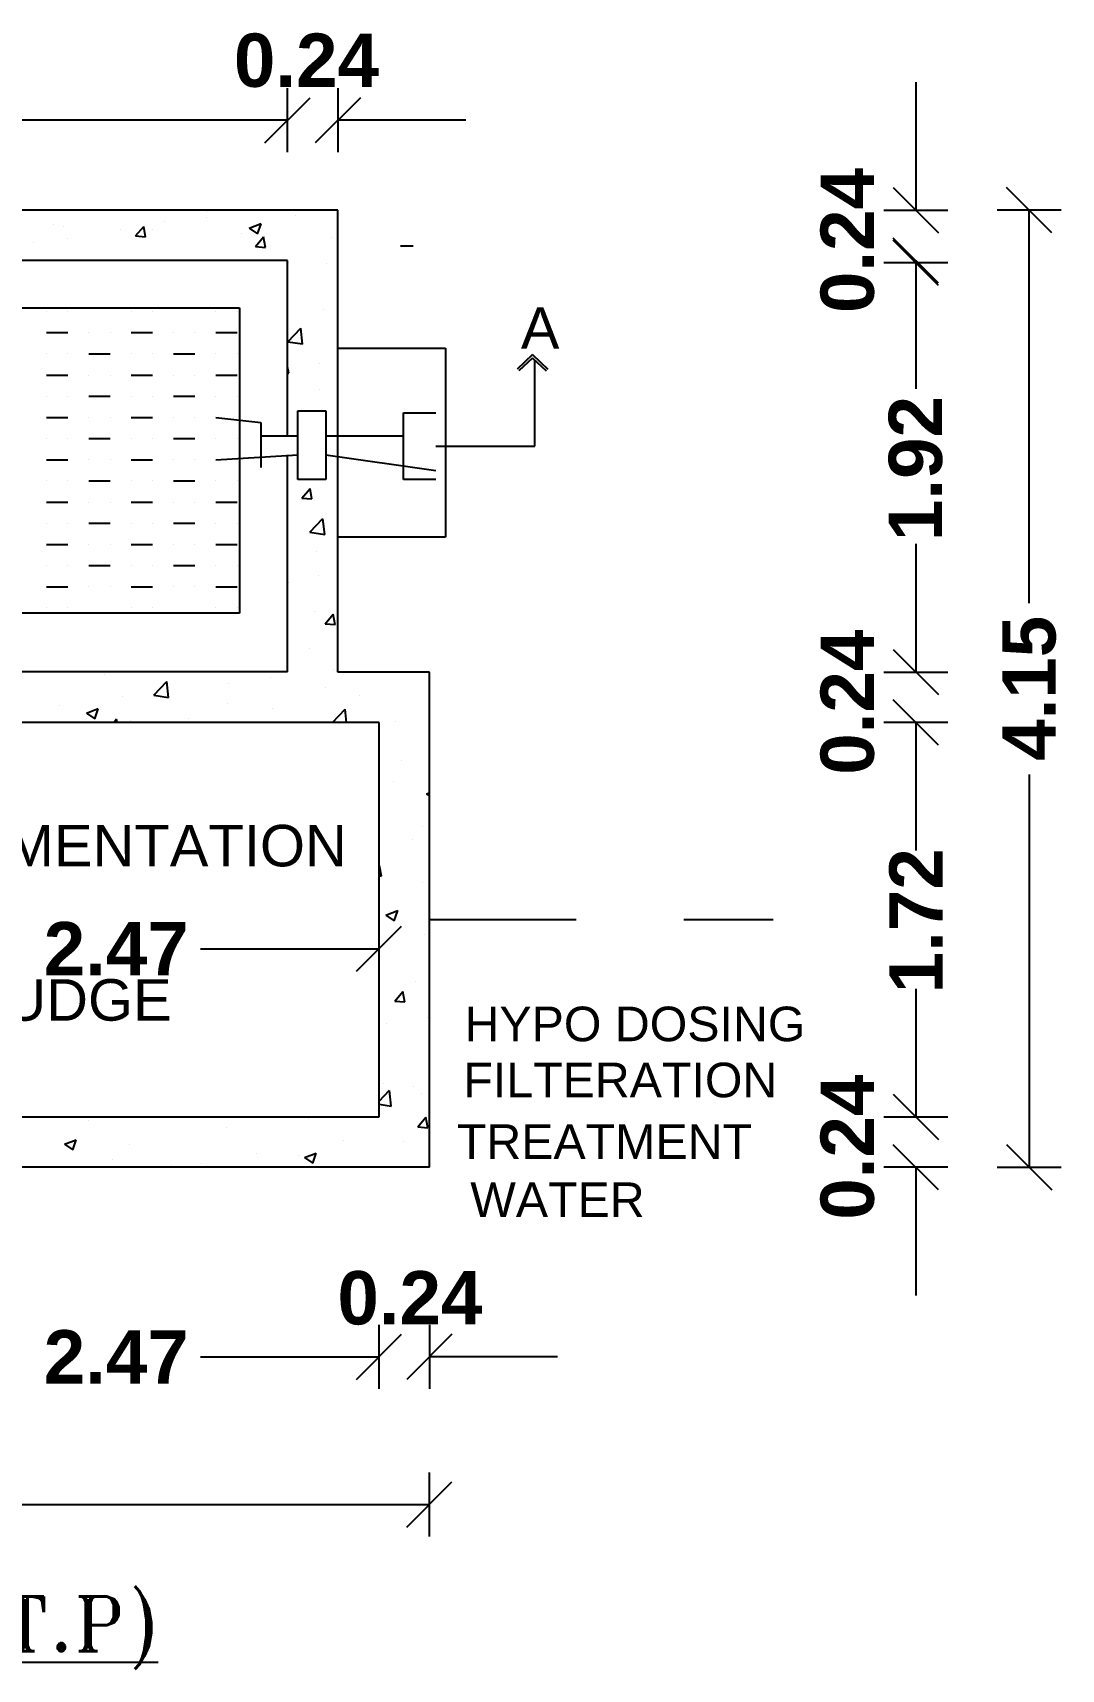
# Model space of a CAD drawing. Header units: metres. Extents: x 0 to 298, y 0 to 162.
# Drawn here: x 125.95 to 131.11, y 76.88 to 85.1 of the extents above; entities that cross this region are included whole.
import ezdxf

# ---------------------------------------------------------------- set-up
doc = ezdxf.new("R2010")
doc.units = ezdxf.units.M
doc.header["$MEASUREMENT"] = 0
doc.styles.add('ld', font='arial.ttf')
doc.styles.add('ROMANT', font='romant.shx')
doc.styles.add('style3', font='arialbd.ttf', dxfattribs={"height": 7})

msp = doc.modelspace()

# ---------------------------------------------------------------- hatches: boundary and pattern name
msp.add_hatch(color=256).paths.add_polyline_path([(128.52479, 83.4001), (128.53397, 83.40871), (128.45658, 83.4815), (128.37918, 83.40871), (128.38836, 83.4001), (128.45658, 83.4631)])

# ---------------------------------------------------------------- linework, layer by layer
for p, q in [((127.11385, 84.54372), (127.34105, 84.77091)), ((127.22745, 84.49667), (127.22745, 84.81797)), ((127.59384, 84.77091), (127.36665, 84.54372)), ((127.48024, 84.81797), (127.48024, 84.49667)), ((130.38134, 84.84836), (130.38134, 84.20576)), ((127.22745, 84.65732), (125.17886, 84.65732)), ((128.12284, 84.65732), (127.48024, 84.65732)), ((130.26774, 84.31936), (130.49493, 84.09216)), ((131.06424, 84.09216), (130.83705, 84.31936)), ((127.48024, 84.20576), (118.66708, 84.20576)), ((126.58069, 84.20227), (126.58069, 84.20227)), ((126.82138, 84.20099), (126.82138, 84.20099)), ((127.48024, 81.8884), (127.48024, 84.20576)), ((130.22069, 84.20576), (130.54199, 84.20576)), ((131.1113, 84.20576), (130.79, 84.20576)), ((130.95065, 82.23415), (130.95065, 84.20576)), ((126.0507, 84.13249), (126.0507, 84.13249)), ((126.10237, 84.12612), (126.10237, 84.12612)), ((126.4647, 84.07676), (126.50516, 84.12498)), ((126.51487, 84.0721), (126.50516, 84.1247)), ((126.6106, 84.14725), (126.6106, 84.14725)), ((126.82024, 84.16768), (126.82024, 84.16768)), ((127.03532, 84.11614), (127.09408, 84.1387)), ((127.03532, 84.11614), (127.07706, 84.08799)), ((127.07707, 84.08771), (127.09409, 84.13842)), ((127.26936, 84.18206), (127.26936, 84.18206)), ((125.95351, 84.04568), (125.95351, 84.04568)), ((126.1212, 84.06324), (126.1212, 84.06324)), ((126.38937, 84.1086), (126.38937, 84.1086)), ((126.4647, 84.07676), (126.51486, 84.07237)), ((126.55035, 84.10719), (126.55035, 84.10719)), ((126.99832, 84.08827), (126.99832, 84.08827)), ((127.06661, 84.0241), (127.10707, 84.07231)), ((127.11678, 84.01944), (127.10708, 84.07204)), ((127.4463, 84.06934), (127.4463, 84.06934)), ((130.49493, 83.83937), (130.26774, 84.06656)), ((130.49493, 83.82845), (130.26774, 84.05564)), ((127.22745, 83.95297), (122.27808, 83.95297)), ((127.06661, 84.0241), (127.11677, 84.01971)), ((127.22745, 83.07383), (127.22745, 83.95297)), ((127.79392, 84.02675), (127.85805, 84.02675)), ((130.38134, 83.95297), (130.38134, 83.31037)), ((127.23391, 83.94205), (127.23391, 83.94205)), ((127.42049, 83.93758), (127.42049, 83.93758)), ((130.54199, 83.94205), (130.22069, 83.94205)), ((125.59858, 83.71685), (126.98603, 83.71685)), ((126.98603, 83.71685), (126.98603, 82.18394)), ((127.40714, 83.70723), (127.40714, 83.70723)), ((126.01713, 83.69787), (126.01713, 83.69787)), ((126.12343, 83.69787), (126.12343, 83.69787)), ((126.44232, 83.69787), (126.44232, 83.69787)), ((126.54862, 83.69787), (126.54862, 83.69787)), ((126.86751, 83.69787), (126.86751, 83.69787)), ((126.9738, 83.69787), (126.9738, 83.69787)), ((126.01713, 83.59158), (126.12343, 83.59158)), ((126.22973, 83.59158), (126.22973, 83.59158)), ((126.33602, 83.59158), (126.33602, 83.59158)), ((126.44232, 83.59158), (126.54862, 83.59158)), ((126.65491, 83.59158), (126.65491, 83.59158)), ((126.76121, 83.59158), (126.76121, 83.59158)), ((126.86751, 83.59158), (126.9738, 83.59158)), ((127.22825, 83.5463), (127.29361, 83.61442)), ((127.22825, 83.5463), (127.30288, 83.53473)), ((127.30289, 83.5345), (127.29361, 83.61419)), ((126.01713, 83.48528), (126.01713, 83.48528)), ((126.12343, 83.48528), (126.12343, 83.48528)), ((126.22973, 83.48528), (126.33602, 83.48528)), ((126.44232, 83.48528), (126.44232, 83.48528)), ((126.54862, 83.48528), (126.54862, 83.48528)), ((126.65491, 83.48528), (126.76121, 83.48528)), ((126.86751, 83.48528), (126.86751, 83.48528)), ((126.9738, 83.48528), (126.9738, 83.48528)), ((127.48024, 83.51346), (128.01945, 83.51346)), ((128.01945, 83.51346), (128.01945, 82.56509)), ((128.45658, 83.4815), (128.37918, 83.40871)), ((128.45658, 83.4631), (128.38836, 83.4001)), ((128.45658, 83.4815), (128.53397, 83.40871)), ((128.45658, 83.4631), (128.52479, 83.4001)), ((126.01713, 83.37898), (126.12343, 83.37898)), ((126.22973, 83.37898), (126.22973, 83.37898)), ((126.33602, 83.37898), (126.33602, 83.37898)), ((126.44232, 83.37898), (126.54862, 83.37898)), ((126.65491, 83.37898), (126.65491, 83.37898)), ((126.76121, 83.37898), (126.76121, 83.37898)), ((126.86751, 83.37898), (126.9738, 83.37898)), ((127.23322, 83.38821), (127.22745, 83.41948)), ((127.22745, 83.38899), (127.23321, 83.38848)), ((127.38585, 83.43687), (127.38585, 83.43687)), ((128.46916, 83.02143), (128.46916, 83.45148)), ((127.38696, 83.30775), (127.38696, 83.30775)), ((126.01713, 83.27269), (126.01713, 83.27269)), ((126.12343, 83.27269), (126.12343, 83.27269)), ((126.22973, 83.27269), (126.33602, 83.27269)), ((126.44232, 83.27269), (126.44232, 83.27269)), ((126.54862, 83.27269), (126.54862, 83.27269)), ((126.65491, 83.27269), (126.76121, 83.27269)), ((126.86751, 83.27269), (126.86751, 83.27269)), ((126.9738, 83.27269), (126.9738, 83.27269)), ((126.01713, 83.16639), (126.12343, 83.16639)), ((126.22973, 83.16639), (126.22973, 83.16639)), ((126.33602, 83.16639), (126.33602, 83.16639)), ((126.44232, 83.16639), (126.54862, 83.16639)), ((126.65491, 83.16639), (126.65491, 83.16639)), ((126.76121, 83.16639), (126.76121, 83.16639)), ((126.86751, 83.16639), (127.09274, 83.14021)), ((127.09274, 83.14021), (127.09274, 82.91509)), ((127.27948, 83.19982), (127.41878, 83.19982)), ((127.27948, 82.8545), (127.27948, 83.19982)), ((127.41878, 83.19982), (127.41878, 82.8545)), ((127.81, 83.18902), (127.97116, 83.18902)), ((127.81, 82.85384), (127.81, 83.18902)), ((126.01713, 83.06009), (126.01713, 83.06009)), ((126.12343, 83.06009), (126.12343, 83.06009)), ((126.22973, 83.06009), (126.33602, 83.06009)), ((126.44232, 83.06009), (126.44232, 83.06009)), ((126.54862, 83.06009), (126.54862, 83.06009)), ((126.65491, 83.06009), (126.76121, 83.06009)), ((126.86751, 83.06009), (126.86751, 83.06009)), ((126.9738, 83.06009), (126.9738, 83.06009)), ((127.09274, 83.07383), (127.27948, 83.07383)), ((127.41878, 83.07383), (127.81, 83.07383)), ((126.86751, 82.95379), (127.27948, 82.97773)), ((127.22745, 81.88948), (127.22745, 82.97773)), ((127.41878, 82.97773), (127.97116, 82.89935)), ((127.97116, 83.02143), (128.46916, 83.02143)), ((126.01713, 82.95379), (126.12343, 82.95379)), ((126.22973, 82.95379), (126.22973, 82.95379)), ((126.33602, 82.95379), (126.33602, 82.95379)), ((126.44232, 82.95379), (126.54862, 82.95379)), ((126.65491, 82.95379), (126.65491, 82.95379)), ((126.76121, 82.95379), (126.76121, 82.95379)), ((126.01713, 82.8475), (126.01713, 82.8475)), ((126.12343, 82.8475), (126.12343, 82.8475)), ((126.22973, 82.8475), (126.33602, 82.8475)), ((126.44232, 82.8475), (126.44232, 82.8475)), ((126.54862, 82.8475), (126.54862, 82.8475)), ((126.65491, 82.8475), (126.76121, 82.8475)), ((126.86751, 82.8475), (126.86751, 82.8475)), ((126.9738, 82.8475), (126.9738, 82.8475)), ((127.41878, 82.8545), (127.27948, 82.8545)), ((127.29949, 82.76164), (127.33995, 82.80986)), ((127.34966, 82.75698), (127.33995, 82.80958)), ((127.97116, 82.85384), (127.81, 82.85384)), ((126.01713, 82.7412), (126.12343, 82.7412)), ((126.22973, 82.7412), (126.22973, 82.7412)), ((126.33602, 82.7412), (126.33602, 82.7412)), ((126.44232, 82.7412), (126.54862, 82.7412)), ((126.65491, 82.7412), (126.65491, 82.7412)), ((126.76121, 82.7412), (126.76121, 82.7412)), ((126.86751, 82.7412), (126.9738, 82.7412)), ((127.29949, 82.76164), (127.34965, 82.75726)), ((126.01713, 82.6349), (126.01713, 82.6349)), ((126.12343, 82.6349), (126.12343, 82.6349)), ((126.22973, 82.6349), (126.33602, 82.6349)), ((126.44232, 82.6349), (126.44232, 82.6349)), ((126.54862, 82.6349), (126.54862, 82.6349)), ((126.65491, 82.6349), (126.76121, 82.6349)), ((126.86751, 82.6349), (126.86751, 82.6349)), ((126.9738, 82.6349), (126.9738, 82.6349)), ((127.3395, 82.58993), (127.40487, 82.65806)), ((127.41414, 82.57813), (127.40487, 82.65783)), ((127.3395, 82.58993), (127.41414, 82.57836)), ((128.01945, 82.56509), (127.48024, 82.56509)), ((126.01713, 82.52861), (126.12343, 82.52861)), ((126.22973, 82.52861), (126.22973, 82.52861)), ((126.33602, 82.52861), (126.33602, 82.52861)), ((126.44232, 82.52861), (126.54862, 82.52861)), ((126.65491, 82.52861), (126.65491, 82.52861)), ((126.76121, 82.52861), (126.76121, 82.52861)), ((126.86751, 82.52861), (126.9738, 82.52861)), ((127.3719, 82.49491), (127.3719, 82.49491)), ((130.38134, 82.531), (130.38134, 81.8884)), ((126.01713, 82.42231), (126.01713, 82.42231)), ((126.12343, 82.42231), (126.12343, 82.42231)), ((126.22973, 82.42231), (126.33602, 82.42231)), ((126.44232, 82.42231), (126.44232, 82.42231)), ((126.54862, 82.42231), (126.54862, 82.42231)), ((126.65491, 82.42231), (126.76121, 82.42231)), ((126.86751, 82.42231), (126.86751, 82.42231)), ((126.9738, 82.42231), (126.9738, 82.42231)), ((126.01713, 82.31601), (126.12343, 82.31601)), ((126.22973, 82.31601), (126.22973, 82.31601)), ((126.33602, 82.31601), (126.33602, 82.31601)), ((126.44232, 82.31601), (126.54862, 82.31601)), ((126.65491, 82.31601), (126.65491, 82.31601)), ((126.76121, 82.31601), (126.76121, 82.31601)), ((126.86751, 82.31601), (126.9738, 82.31601)), ((127.23352, 82.33964), (127.23352, 82.33964)), ((127.38337, 82.37422), (127.38337, 82.37422)), ((126.98603, 82.18394), (125.59858, 82.18394)), ((126.01713, 82.20972), (126.01713, 82.20972)), ((126.12343, 82.20972), (126.12343, 82.20972)), ((126.44232, 82.20972), (126.44232, 82.20972)), ((126.54862, 82.20972), (126.54862, 82.20972)), ((126.86751, 82.20972), (126.86751, 82.20972)), ((126.9738, 82.20972), (126.9738, 82.20972)), ((127.36121, 82.19158), (127.36121, 82.19158)), ((127.41593, 82.13042), (127.45638, 82.17863)), ((127.46609, 82.12575), (127.45639, 82.17835)), ((127.41593, 82.13042), (127.46609, 82.12603)), ((127.3376, 82.00687), (127.3376, 82.00687)), ((130.26774, 82.002), (130.49493, 81.7748)), ((127.45827, 81.90244), (127.45827, 81.90244)), ((127.22745, 81.88948), (122.27808, 81.88948)), ((126.30774, 81.87372), (126.30774, 81.87372)), ((126.55515, 81.77247), (126.62051, 81.84059)), ((126.62979, 81.76067), (126.62052, 81.84036)), ((126.93037, 81.83294), (126.93037, 81.83294)), ((127.14045, 81.8606), (127.14045, 81.8606)), ((127.41555, 81.81227), (127.41555, 81.81227)), ((127.93911, 81.8884), (127.48024, 81.8884)), ((127.93911, 79.4024), (127.93911, 81.8884)), ((130.22069, 81.8884), (130.54199, 81.8884)), ((126.40038, 81.76317), (126.40038, 81.76317)), ((126.55515, 81.77247), (126.62978, 81.76089)), ((126.92614, 81.72827), (126.92614, 81.72827)), ((127.58814, 81.77009), (127.58814, 81.77009)), ((130.49493, 81.52201), (130.26774, 81.7492)), ((126.08255, 81.72132), (126.08255, 81.72132)), ((126.21858, 81.682), (126.27733, 81.70456)), ((126.21858, 81.682), (126.26032, 81.65385)), ((126.26032, 81.65357), (126.27734, 81.70428)), ((126.35463, 81.63561), (126.36899, 81.65272)), ((126.37211, 81.63561), (126.369, 81.65245)), ((126.7284, 81.65345), (126.7284, 81.65345)), ((127.15228, 81.70717), (127.15228, 81.70717)), ((127.45272, 81.63561), (127.51612, 81.70169)), ((127.52379, 81.63561), (127.51613, 81.70146)), ((127.68632, 81.63561), (125.041, 81.63561)), ((126.43674, 81.64426), (126.43674, 81.64426)), ((127.47882, 81.63561), (127.48335, 81.63735)), ((127.48287, 81.63561), (127.48336, 81.63707)), ((127.68632, 79.6552), (127.68632, 81.63561)), ((127.7675, 81.64123), (127.7675, 81.64123)), ((130.54199, 81.63561), (130.22069, 81.63561)), ((130.38134, 81.63561), (130.38134, 80.99301)), ((127.7991, 81.4464), (127.7991, 81.4464)), ((127.75682, 81.3379), (127.75682, 81.3379)), ((130.95065, 81.37447), (130.95065, 79.40286)), ((127.92551, 81.27692), (127.93911, 81.28214)), ((127.92551, 81.27692), (127.93911, 81.26775)), ((127.90317, 81.11363), (127.90317, 81.11363)), ((127.85388, 81.04876), (127.85388, 81.04876)), ((127.68632, 80.91267), (127.68926, 80.91617)), ((127.69897, 80.86329), (127.68927, 80.9159)), ((127.68632, 80.86468), (127.69896, 80.86357)), ((127.90247, 80.83363), (127.90247, 80.83363)), ((127.72132, 80.66839), (127.78008, 80.69094)), ((127.72132, 80.66839), (127.76306, 80.64023)), ((127.73976, 80.68481), (127.73976, 80.68481)), ((127.76307, 80.63995), (127.78009, 80.69067)), ((127.57272, 80.38612), (127.79991, 80.61332)), ((127.93911, 80.6454), (128.67544, 80.6454)), ((129.21614, 80.6454), (129.66579, 80.6454)), ((126.78966, 80.49972), (127.68632, 80.49972)), ((127.9167, 80.57209), (127.9167, 80.57209)), ((127.86782, 80.33292), (127.86782, 80.33292)), ((127.76524, 80.23673), (127.8057, 80.28495)), ((127.81541, 80.23207), (127.8057, 80.28467)), ((130.38134, 80.2978), (130.38134, 79.6552)), ((127.76524, 80.23673), (127.8154, 80.23234)), ((127.72157, 80.12558), (127.72157, 80.12558)), ((127.93165, 80.15324), (127.93165, 80.15324)), ((127.68632, 79.73442), (127.73864, 79.78896)), ((127.71089, 79.82226), (127.71089, 79.82226)), ((127.74792, 79.70903), (127.73864, 79.78873)), ((127.85736, 79.8105), (127.85736, 79.8105)), ((127.9, 79.77098), (127.9, 79.77098)), ((130.26774, 79.76879), (130.49493, 79.5416)), ((127.68632, 79.71881), (127.74791, 79.70926)), ((121.04124, 79.6552), (127.68632, 79.6552)), ((126.2261, 79.63885), (126.2261, 79.63885)), ((126.9212, 79.60296), (126.9212, 79.60296)), ((127.31368, 79.6552), (127.32993, 79.65378)), ((127.32993, 79.6535), (127.32962, 79.6552)), ((127.88168, 79.6055), (127.92214, 79.65372)), ((127.88168, 79.6055), (127.93184, 79.60112)), ((127.93184, 79.60084), (127.92214, 79.65344)), ((127.93737, 79.5943), (127.93737, 79.5943)), ((130.22069, 79.6552), (130.54199, 79.6552)), ((126.10693, 79.51853), (126.16569, 79.54108)), ((126.10693, 79.51853), (126.14867, 79.49037)), ((126.14868, 79.49009), (126.16569, 79.54081)), ((126.43179, 79.51896), (126.43179, 79.51896)), ((127.5065, 79.53522), (127.5065, 79.53522)), ((127.80795, 79.53311), (127.80795, 79.53311)), ((130.49493, 79.28881), (130.26774, 79.516)), ((130.83705, 79.51646), (131.06424, 79.28927)), ((126.34647, 79.44072), (126.34647, 79.44072)), ((127.07064, 79.4723), (127.07064, 79.4723)), ((127.28005, 79.46361), (127.28005, 79.46361)), ((127.31295, 79.45132), (127.37171, 79.47387)), ((127.31295, 79.45132), (127.35469, 79.42316)), ((127.3547, 79.42289), (127.37171, 79.4736)), ((127.93911, 79.4024), (118.66708, 79.4024)), ((126.64677, 79.41857), (126.64677, 79.41857)), ((126.79445, 79.42179), (126.79445, 79.42179)), ((127.24242, 79.40286), (127.24242, 79.40286)), ((130.54199, 79.4024), (130.22069, 79.4024)), ((130.38134, 79.4024), (130.38134, 78.7598)), ((130.79, 79.40286), (131.1113, 79.40286)), ((127.68632, 78.29052), (127.68632, 78.61182)), ((127.93911, 78.61182), (127.93911, 78.29052)), ((127.57272, 78.33757), (127.79991, 78.56476)), ((128.05271, 78.56476), (127.82551, 78.33757)), ((126.78966, 78.45117), (127.68632, 78.45117)), ((128.58171, 78.45117), (127.93911, 78.45117)), ((127.93911, 77.54976), (127.93911, 77.87106)), ((127.82551, 77.59681), (128.05271, 77.824)), ((123.72645, 77.71041), (127.93911, 77.71041))]:
    msp.add_line(p, q)

# ---------------------------------------------------------------- texts
for s, height, style, p in [('0.24', 0.26775, 'style3', (126.95805, 84.82517)), ('A', 0.20829, 'ld', (128.39835, 83.51047)), ('SEDIMENTATION', 0.2082897, 'ld', (125.13277, 80.91286)), ('2.47', 0.26775, 'style3', (126.00331, 80.36584)), ('SLUDGE', 0.20829, 'ld', (125.44935, 80.13844)), ('HYPO DOSING', 0.1735747, 'ld', (128.11572, 80.03526)), ('FILTERATION', 0.1735747, 'ld', (128.10975, 79.75399)), ('TREATMENT', 0.173575, 'ld', (128.07717, 79.44474)), (' WATER', 0.173575, 'ld', (128.07717, 79.15317)), ('0.24', 0.26775, 'style3', (127.47761, 78.61373)), ('2.47', 0.26775, 'style3', (126.00331, 78.31729)), ('%%USEWAGE TREATMENT PLANT (S.T.P)', 0.2733802, 'ROMANT', (119.69978, 76.97425))]:
    msp.add_text(s, height=height, dxfattribs=dict(style=style)).set_placement(p)
at = {"style": 'style3'}
for s, p in [('0.24', (130.17061, 83.69001)), ('1.92', (130.51284, 82.54584)), ('4.15', (131.08279, 81.4425)), ('0.24', (130.17061, 81.37265)), ('1.72', (130.51576, 80.27601)), ('0.24', (130.17061, 79.13945))]:
    msp.add_text(s, height=0.26775, rotation=90, dxfattribs=at).set_placement(p)

doc.saveas('drawing.dxf')
